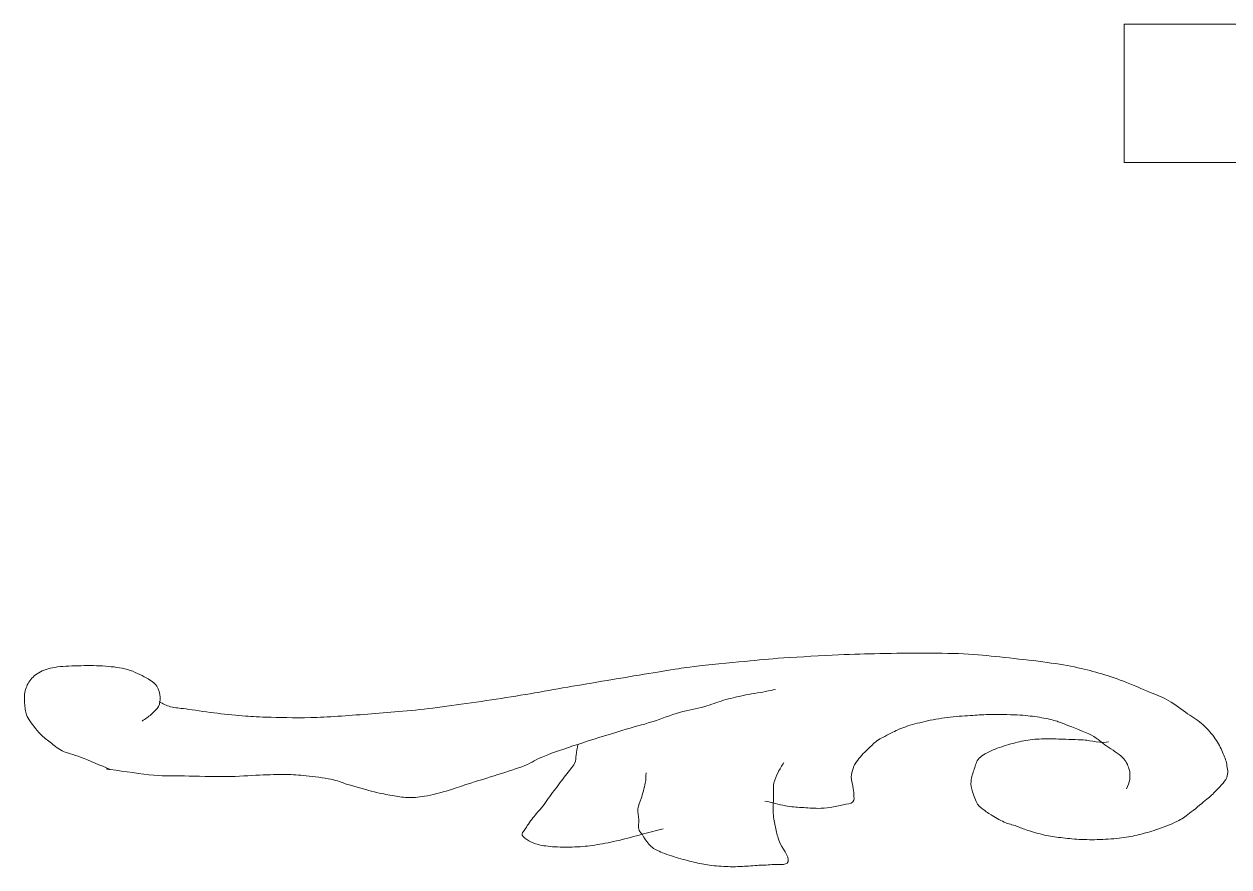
# Model space of a CAD drawing. Header units: millimetres. Extents: x -244 to 210, y -105 to 169.
# Drawn here: x 102.28 to 121.44, y 10.69 to 24.09 of the extents above; entities that cross this region are included whole.
import ezdxf

# ---------------------------------------------------------------- set-up
doc = ezdxf.new("R2010")
doc.units = ezdxf.units.MM
doc.header["$MEASUREMENT"] = 0
doc.layers.add('Camada 1', color=7, linetype='Continuous')

msp = doc.modelspace()

# ---------------------------------------------------------------- linework, layer by layer
at = {"layer": 'Camada 1', "color": 240, "lineweight": 9}
msp.add_lwpolyline([(119.7703, 21.8909), (123.4829, 21.8909), (123.4829, 24.0909), (119.7703, 24.0909), (119.7703, 21.8909)], close=True, dxfattribs=at)
at = {"layer": 'Camada 1', "color": 250, "lineweight": 9}
for points, knots in [([(119.5238, 12.6782), (119.442, 12.6458), (119.2066, 12.7034), (119.1484, 12.7057), (119.1484, 12.7057), (119.0902, 12.708), (118.9025, 12.716), (118.7989, 12.7195), (118.7989, 12.7195), (118.6954, 12.7228), (118.6203, 12.7286), (118.5271, 12.7263), (118.5271, 12.7263), (118.4339, 12.724), (118.336, 12.7196), (118.2423, 12.7057), (118.2423, 12.7057), (118.1487, 12.6918), (118.0635, 12.6702), (117.9704, 12.6438), (117.9704, 12.6438), (117.8774, 12.6174), (117.7706, 12.5857), (117.6856, 12.5476), (117.6856, 12.5476), (117.6007, 12.5094), (117.5167, 12.469), (117.4655, 12.4169), (117.4655, 12.4169), (117.4143, 12.365), (117.4093, 12.3059), (117.3877, 12.2451), (117.3877, 12.2451), (117.3661, 12.1843), (117.3401, 12.1137), (117.3358, 12.0527), (117.3358, 12.0527), (117.3314, 11.9915), (117.3443, 11.9416), (117.3615, 11.8808), (117.3615, 11.8808), (117.3788, 11.82), (117.4067, 11.7384), (117.4391, 11.6883), (117.4391, 11.6883), (117.4714, 11.6382), (117.5175, 11.6121), (117.5534, 11.5836), (117.5534, 11.5836), (117.5893, 11.5551), (117.6025, 11.5485), (117.6539, 11.518), (117.6539, 11.518), (117.7053, 11.4875), (117.7934, 11.4311), (117.8615, 11.4007), (117.8615, 11.4007), (117.9297, 11.3702), (117.9966, 11.3587), (118.0594, 11.3367), (118.0594, 11.3367), (118.1221, 11.3149), (118.1635, 11.2931), (118.2377, 11.2694), (118.2377, 11.2694), (118.312, 11.2458), (118.4158, 11.2147), (118.5038, 11.1954), (118.5038, 11.1954), (118.5918, 11.176), (118.6712, 11.1655), (118.7633, 11.1539), (118.7633, 11.1539), (118.8553, 11.1424), (118.9511, 11.1315), (119.0552, 11.1263), (119.0552, 11.1263), (119.1594, 11.1211), (119.2733, 11.1188), (119.3862, 11.1229), (119.3862, 11.1229), (119.4991, 11.1269), (119.6259, 11.1372), (119.7302, 11.1505), (119.7302, 11.1505), (119.8344, 11.1637), (119.917, 11.1803), (120.0092, 11.2022), (120.0092, 11.2022), (120.1015, 11.2242), (120.1821, 11.2471), (120.2818, 11.2816), (120.2818, 11.2816), (120.3815, 11.3162), (120.5181, 11.3659), (120.6064, 11.4094), (120.6064, 11.4094), (120.6947, 11.4528), (120.7318, 11.4847), (120.8076, 11.5406), (120.8076, 11.5406), (120.8834, 11.5965), (120.9927, 11.6867), (121.0609, 11.7443), (121.0609, 11.7443), (121.1291, 11.8018), (121.16, 11.8252), (121.2167, 11.8858), (121.2167, 11.8858), (121.2733, 11.9465), (121.3689, 12.0336), (121.4002, 12.1077), (121.4002, 12.1077), (121.4314, 12.1817), (121.4111, 12.2529), (121.4003, 12.3207), (121.4003, 12.3207), (121.3896, 12.3886), (121.366, 12.4455), (121.3358, 12.5132), (121.3358, 12.5132), (121.3056, 12.5809), (121.2713, 12.6539), (121.2194, 12.7263), (121.2194, 12.7263), (121.1676, 12.7987), (121.099, 12.8795), (121.0254, 12.9463), (121.0254, 12.9463), (120.9518, 13.013), (120.8702, 13.0609), (120.7796, 13.125), (120.7796, 13.125), (120.6891, 13.1892), (120.584, 13.2736), (120.4821, 13.3312), (120.4821, 13.3312), (120.3801, 13.3889), (120.2923, 13.4172), (120.1715, 13.4687), (120.1715, 13.4687), (120.0508, 13.5203), (119.8913, 13.5901), (119.7575, 13.6405), (119.7575, 13.6405), (119.6236, 13.691), (119.4989, 13.7333), (119.3692, 13.7711), (119.3692, 13.7711), (119.2396, 13.809), (119.1302, 13.8376), (118.981, 13.8674), (118.981, 13.8674), (118.8318, 13.8972), (118.6619, 13.9246), (118.4763, 13.9498), (118.4763, 13.9498), (118.2906, 13.9751), (118.0642, 13.998), (117.8679, 14.0186), (117.8679, 14.0186), (117.6717, 14.0393), (117.5082, 14.0621), (117.2985, 14.0736), (117.2985, 14.0736), (117.0887, 14.0851), (116.8477, 14.0862), (116.6124, 14.0873), (116.6124, 14.0873), (116.3772, 14.0885), (116.1185, 14.0851), (115.8876, 14.0805), (115.8876, 14.0805), (115.6567, 14.0759), (115.482, 14.0713), (115.2274, 14.0599), (115.2274, 14.0599), (114.9728, 14.0484), (114.6083, 14.0289), (114.3602, 14.0117), (114.3602, 14.0117), (114.112, 13.9945), (113.9761, 13.9796), (113.7388, 13.9568), (113.7388, 13.9568), (113.5015, 13.9338), (113.1478, 13.8994), (112.9362, 13.8742), (112.9362, 13.8742), (112.7247, 13.849), (112.755, 13.8514), (112.4702, 13.8055), (112.4702, 13.8055), (112.1854, 13.7597), (111.6352, 13.668), (111.2274, 13.5993), (111.2274, 13.5993), (110.8196, 13.5306), (110.4314, 13.4572), (110.0235, 13.3931), (110.0235, 13.3931), (109.6157, 13.3289), (109.1609, 13.2602), (108.7808, 13.2144), (108.7808, 13.2144), (108.4007, 13.1685), (108.0689, 13.1433), (107.7452, 13.1181), (107.7452, 13.1181), (107.4215, 13.0929), (107.1071, 13.0712), (106.8391, 13.0631), (106.8391, 13.0631), (106.571, 13.0551), (106.3214, 13.0654), (106.1401, 13.07), (106.1401, 13.07), (105.9588, 13.0746), (105.8922, 13.0791), (105.7518, 13.0906), (105.7518, 13.0906), (105.6114, 13.1021), (105.4477, 13.1204), (105.2988, 13.1387), (105.2988, 13.1387), (105.1499, 13.1571), (104.9731, 13.1846), (104.8588, 13.2006), (104.8588, 13.2006), (104.7445, 13.2166), (104.6857, 13.2156), (104.6129, 13.235), (104.6129, 13.235), (104.54, 13.2543), (104.4921, 13.2877), (104.4317, 13.314)], [0, 0, 0, 0, 0.0166667, 0.0166667, 0.0166667, 0.0166667, 0.0333333, 0.0333333, 0.0333333, 0.0333333, 0.05, 0.05, 0.05, 0.05, 0.0666667, 0.0666667, 0.0666667, 0.0666667, 0.0833333, 0.0833333, 0.0833333, 0.0833333, 0.1, 0.1, 0.1, 0.1, 0.1166667, 0.1166667, 0.1166667, 0.1166667, 0.1333333, 0.1333333, 0.1333333, 0.1333333, 0.15, 0.15, 0.15, 0.15, 0.1666667, 0.1666667, 0.1666667, 0.1666667, 0.1833333, 0.1833333, 0.1833333, 0.1833333, 0.2, 0.2, 0.2, 0.2, 0.2166667, 0.2166667, 0.2166667, 0.2166667, 0.2333333, 0.2333333, 0.2333333, 0.2333333, 0.25, 0.25, 0.25, 0.25, 0.2666667, 0.2666667, 0.2666667, 0.2666667, 0.2833333, 0.2833333, 0.2833333, 0.2833333, 0.3, 0.3, 0.3, 0.3, 0.3166667, 0.3166667, 0.3166667, 0.3166667, 0.3333333, 0.3333333, 0.3333333, 0.3333333, 0.35, 0.35, 0.35, 0.35, 0.3666667, 0.3666667, 0.3666667, 0.3666667, 0.3833333, 0.3833333, 0.3833333, 0.3833333, 0.4, 0.4, 0.4, 0.4, 0.4166667, 0.4166667, 0.4166667, 0.4166667, 0.4333333, 0.4333333, 0.4333333, 0.4333333, 0.45, 0.45, 0.45, 0.45, 0.4666667, 0.4666667, 0.4666667, 0.4666667, 0.4833333, 0.4833333, 0.4833333, 0.4833333, 0.5, 0.5, 0.5, 0.5, 0.5166667, 0.5166667, 0.5166667, 0.5166667, 0.5333333, 0.5333333, 0.5333333, 0.5333333, 0.55, 0.55, 0.55, 0.55, 0.5666667, 0.5666667, 0.5666667, 0.5666667, 0.5833333, 0.5833333, 0.5833333, 0.5833333, 0.6, 0.6, 0.6, 0.6, 0.6166667, 0.6166667, 0.6166667, 0.6166667, 0.6333333, 0.6333333, 0.6333333, 0.6333333, 0.65, 0.65, 0.65, 0.65, 0.6666667, 0.6666667, 0.6666667, 0.6666667, 0.6833333, 0.6833333, 0.6833333, 0.6833333, 0.7, 0.7, 0.7, 0.7, 0.7166667, 0.7166667, 0.7166667, 0.7166667, 0.7333333, 0.7333333, 0.7333333, 0.7333333, 0.75, 0.75, 0.75, 0.75, 0.7666667, 0.7666667, 0.7666667, 0.7666667, 0.7833333, 0.7833333, 0.7833333, 0.7833333, 0.8, 0.8, 0.8, 0.8, 0.8166667, 0.8166667, 0.8166667, 0.8166667, 0.8333333, 0.8333333, 0.8333333, 0.8333333, 0.85, 0.85, 0.85, 0.85, 0.8666667, 0.8666667, 0.8666667, 0.8666667, 0.8833333, 0.8833333, 0.8833333, 0.8833333, 0.9, 0.9, 0.9, 0.9, 0.9166667, 0.9166667, 0.9166667, 0.9166667, 0.9333333, 0.9333333, 0.9333333, 0.9333333, 0.95, 0.95, 0.95, 0.95, 0.9666667, 0.9666667, 0.9666667, 0.9666667, 1, 1, 1, 1]), ([(104.1597, 13.0081), (104.2072, 13.0425), (104.2588, 13.0721), (104.3021, 13.1113), (104.3021, 13.1113), (104.3455, 13.1503), (104.3946, 13.1953), (104.4187, 13.2418), (104.4187, 13.2418), (104.4428, 13.2884), (104.449, 13.332), (104.4447, 13.3862), (104.4447, 13.3862), (104.4404, 13.4404), (104.4306, 13.5121), (104.3931, 13.565), (104.3931, 13.565), (104.3555, 13.6178), (104.3033, 13.6516), (104.2249, 13.6955), (104.2249, 13.6955), (104.1465, 13.7395), (104.0373, 13.7946), (103.9273, 13.8261), (103.9273, 13.8261), (103.8172, 13.8577), (103.7018, 13.8707), (103.5778, 13.8812), (103.5778, 13.8812), (103.4539, 13.8915), (103.3171, 13.8903), (103.1895, 13.888), (103.1895, 13.888), (103.062, 13.8857), (102.924, 13.8837), (102.8141, 13.8674), (102.8141, 13.8674), (102.7043, 13.8511), (102.6183, 13.8297), (102.5423, 13.7917), (102.5423, 13.7917), (102.4662, 13.7538), (102.4155, 13.7032), (102.3739, 13.6474), (102.3739, 13.6474), (102.3323, 13.5916), (102.3092, 13.5298), (102.2961, 13.4618), (102.2961, 13.4618), (102.283, 13.3939), (102.2873, 13.3096), (102.2959, 13.2418), (102.2959, 13.2418), (102.3045, 13.1741), (102.3064, 13.1301), (102.3476, 13.0563), (102.3476, 13.0563), (102.3887, 12.9825), (102.4831, 12.8663), (102.5415, 12.8019), (102.5415, 12.8019), (102.5999, 12.7376), (102.6385, 12.716), (102.6967, 12.6713), (102.6967, 12.6713), (102.755, 12.6266), (102.8076, 12.5746), (102.8908, 12.5338), (102.8908, 12.5338), (102.974, 12.4931), (103.0612, 12.4802), (103.1884, 12.4307), (103.1884, 12.4307), (103.3157, 12.3813), (103.4987, 12.3019), (103.6538, 12.2374)], [0, 0, 0, 0, 0.05, 0.05, 0.05, 0.05, 0.1, 0.1, 0.1, 0.1, 0.15, 0.15, 0.15, 0.15, 0.2, 0.2, 0.2, 0.2, 0.25, 0.25, 0.25, 0.25, 0.3, 0.3, 0.3, 0.3, 0.35, 0.35, 0.35, 0.35, 0.4, 0.4, 0.4, 0.4, 0.45, 0.45, 0.45, 0.45, 0.5, 0.5, 0.5, 0.5, 0.55, 0.55, 0.55, 0.55, 0.6, 0.6, 0.6, 0.6, 0.65, 0.65, 0.65, 0.65, 0.7, 0.7, 0.7, 0.7, 0.75, 0.75, 0.75, 0.75, 0.8, 0.8, 0.8, 0.8, 0.85, 0.85, 0.85, 0.85, 0.9, 0.9, 0.9, 0.9, 1, 1, 1, 1]), ([(103.5886, 12.2456), (103.6101, 12.243), (103.6318, 12.2403), (103.6538, 12.2374), (103.6538, 12.2374), (103.8828, 12.2076), (104.1463, 12.1647), (104.3435, 12.1475), (104.3435, 12.1475), (104.5407, 12.1303), (104.6403, 12.1383), (104.832, 12.1344), (104.832, 12.1344), (105.0238, 12.1305), (105.2946, 12.1218), (105.4939, 12.124), (105.4939, 12.124), (105.6932, 12.1263), (105.8681, 12.1424), (106.026, 12.1482), (106.026, 12.1482), (106.184, 12.1539), (106.3176, 12.1603), (106.4413, 12.1586), (106.4413, 12.1586), (106.565, 12.1569), (106.6455, 12.1505), (106.7658, 12.1379), (106.7658, 12.1379), (106.8861, 12.1252), (107.0503, 12.1058), (107.1616, 12.0826), (107.1616, 12.0826), (107.2729, 12.0594), (107.3132, 12.0334), (107.4276, 11.9998), (107.4276, 11.9998), (107.5419, 11.9661), (107.7301, 11.9099), (107.8478, 11.8808), (107.8478, 11.8808), (107.9655, 11.8517), (108.044, 11.8407), (108.1325, 11.8258), (108.1325, 11.8258), (108.2211, 11.8109), (108.2904, 11.7938), (108.3784, 11.7914), (108.3784, 11.7914), (108.4665, 11.7891), (108.5391, 11.7924), (108.6503, 11.8121), (108.6503, 11.8121), (108.7614, 11.8317), (108.922, 11.875), (109.0387, 11.9083), (109.0387, 11.9083), (109.1554, 11.9416), (109.2199, 11.9702), (109.3494, 12.0114), (109.3494, 12.0114), (109.4789, 12.0527), (109.6666, 12.1077), (109.8155, 12.1558), (109.8155, 12.1558), (109.9644, 12.2039), (110.1193, 12.2507), (110.2427, 12.3001), (110.2427, 12.3001), (110.3662, 12.3496), (110.4128, 12.395), (110.5535, 12.4513), (110.5535, 12.4513), (110.6942, 12.5077), (110.8793, 12.5693), (111.0843, 12.6369), (111.0843, 12.6369), (111.2894, 12.7046), (111.5871, 12.7973), (111.7835, 12.8569), (111.7835, 12.8569), (111.9798, 12.9165), (112.1092, 12.9462), (112.2625, 12.9944), (112.2625, 12.9944), (112.4158, 13.0425), (112.5641, 13.1054), (112.7027, 13.1456), (112.7027, 13.1456), (112.8413, 13.1858), (112.9743, 13.2028), (113.0911, 13.235), (113.0911, 13.235), (113.2079, 13.2672), (113.2981, 13.3083), (113.4018, 13.3381), (113.4018, 13.3381), (113.5056, 13.3679), (113.6023, 13.3908), (113.7125, 13.4137), (113.7125, 13.4137), (113.8227, 13.4366), (113.9757, 13.4595), (114.0621, 13.4756), (114.0621, 13.4756), (114.1484, 13.4916), (114.1743, 13.4985), (114.2303, 13.5099)], [0, 0, 0, 0, 0.0357143, 0.0357143, 0.0357143, 0.0357143, 0.0714286, 0.0714286, 0.0714286, 0.0714286, 0.1071429, 0.1071429, 0.1071429, 0.1071429, 0.1428571, 0.1428571, 0.1428571, 0.1428571, 0.1785714, 0.1785714, 0.1785714, 0.1785714, 0.2142857, 0.2142857, 0.2142857, 0.2142857, 0.25, 0.25, 0.25, 0.25, 0.2857143, 0.2857143, 0.2857143, 0.2857143, 0.3214286, 0.3214286, 0.3214286, 0.3214286, 0.3571429, 0.3571429, 0.3571429, 0.3571429, 0.3928571, 0.3928571, 0.3928571, 0.3928571, 0.4285714, 0.4285714, 0.4285714, 0.4285714, 0.4642857, 0.4642857, 0.4642857, 0.4642857, 0.5, 0.5, 0.5, 0.5, 0.5357143, 0.5357143, 0.5357143, 0.5357143, 0.5714286, 0.5714286, 0.5714286, 0.5714286, 0.6071429, 0.6071429, 0.6071429, 0.6071429, 0.6428571, 0.6428571, 0.6428571, 0.6428571, 0.6785714, 0.6785714, 0.6785714, 0.6785714, 0.7142857, 0.7142857, 0.7142857, 0.7142857, 0.75, 0.75, 0.75, 0.75, 0.7857143, 0.7857143, 0.7857143, 0.7857143, 0.8214286, 0.8214286, 0.8214286, 0.8214286, 0.8571429, 0.8571429, 0.8571429, 0.8571429, 0.8928571, 0.8928571, 0.8928571, 0.8928571, 0.9285714, 0.9285714, 0.9285714, 0.9285714, 1, 1, 1, 1]), ([(114.0607, 11.7365), (114.1686, 11.7113), (114.2867, 11.6781), (114.3843, 11.6609), (114.3843, 11.6609), (114.4819, 11.6436), (114.5568, 11.6402), (114.6431, 11.6333), (114.6431, 11.6333), (114.7295, 11.6265), (114.826, 11.6196), (114.902, 11.6196), (114.902, 11.6196), (114.978, 11.6196), (115.0289, 11.6242), (115.0962, 11.6333), (115.0962, 11.6333), (115.1635, 11.6426), (115.2427, 11.6597), (115.3033, 11.6746), (115.3033, 11.6746), (115.3639, 11.6895), (115.4269, 11.6915), (115.4587, 11.7227), (115.4587, 11.7227), (115.4904, 11.7539), (115.4717, 11.7982), (115.4717, 11.8396), (115.4717, 11.8396), (115.4717, 11.8809), (115.4653, 11.9244), (115.4589, 11.9702), (115.4589, 11.9702), (115.4524, 12.016), (115.4305, 12.0612), (115.4331, 12.1145), (115.4331, 12.1145), (115.4356, 12.1678), (115.4602, 12.2468), (115.4742, 12.2879), (115.4742, 12.2879), (115.4881, 12.329), (115.4953, 12.3307), (115.5164, 12.3604), (115.5164, 12.3604), (115.5376, 12.3901), (115.57, 12.4314), (115.6009, 12.4657), (115.6009, 12.4657), (115.6317, 12.5), (115.662, 12.5282), (115.7015, 12.5658), (115.7015, 12.5658), (115.7411, 12.6035), (115.7987, 12.6615), (115.8379, 12.6919), (115.8379, 12.6919), (115.877, 12.7223), (115.8963, 12.7255), (115.9353, 12.7471), (115.9353, 12.7471), (115.9742, 12.7687), (116.0109, 12.7929), (116.0716, 12.8214), (116.0716, 12.8214), (116.1322, 12.85), (116.2096, 12.888), (116.2988, 12.9181), (116.2988, 12.9181), (116.3879, 12.9481), (116.4932, 12.9761), (116.6038, 13.0009), (116.6038, 13.0009), (116.7144, 13.0257), (116.8402, 13.051), (116.9608, 13.0665), (116.9608, 13.0665), (117.0814, 13.0821), (117.2139, 13.0867), (117.3242, 13.0942), (117.3242, 13.0942), (117.4345, 13.1016), (117.4981, 13.1097), (117.6227, 13.1114), (117.6227, 13.1114), (117.7473, 13.1131), (117.9425, 13.1108), (118.0704, 13.1045), (118.0704, 13.1045), (118.1984, 13.0981), (118.2906, 13.0879), (118.3884, 13.0734), (118.3884, 13.0734), (118.4861, 13.059), (118.5772, 13.0391), (118.6544, 13.0182), (118.6544, 13.0182), (118.7316, 12.9974), (118.7493, 12.9887), (118.849, 12.9492), (118.849, 12.9492), (118.9487, 12.9097), (119.1434, 12.8386), (119.252, 12.7813), (119.252, 12.7813), (119.3606, 12.724), (119.4127, 12.6667), (119.4947, 12.6082), (119.4947, 12.6082), (119.5766, 12.5498), (119.6841, 12.4909), (119.7436, 12.4307), (119.7436, 12.4307), (119.8032, 12.3705), (119.8275, 12.3109), (119.847, 12.252), (119.847, 12.252), (119.8666, 12.1931), (119.8664, 12.1343), (119.8599, 12.0801), (119.8599, 12.0801), (119.8533, 12.026), (119.8252, 11.9793), (119.808, 11.9289)], [0, 0, 0, 0, 0.03125, 0.03125, 0.03125, 0.03125, 0.0625, 0.0625, 0.0625, 0.0625, 0.09375, 0.09375, 0.09375, 0.09375, 0.125, 0.125, 0.125, 0.125, 0.15625, 0.15625, 0.15625, 0.15625, 0.1875, 0.1875, 0.1875, 0.1875, 0.21875, 0.21875, 0.21875, 0.21875, 0.25, 0.25, 0.25, 0.25, 0.28125, 0.28125, 0.28125, 0.28125, 0.3125, 0.3125, 0.3125, 0.3125, 0.34375, 0.34375, 0.34375, 0.34375, 0.375, 0.375, 0.375, 0.375, 0.40625, 0.40625, 0.40625, 0.40625, 0.4375, 0.4375, 0.4375, 0.4375, 0.46875, 0.46875, 0.46875, 0.46875, 0.5, 0.5, 0.5, 0.5, 0.53125, 0.53125, 0.53125, 0.53125, 0.5625, 0.5625, 0.5625, 0.5625, 0.59375, 0.59375, 0.59375, 0.59375, 0.625, 0.625, 0.625, 0.625, 0.65625, 0.65625, 0.65625, 0.65625, 0.6875, 0.6875, 0.6875, 0.6875, 0.71875, 0.71875, 0.71875, 0.71875, 0.75, 0.75, 0.75, 0.75, 0.78125, 0.78125, 0.78125, 0.78125, 0.8125, 0.8125, 0.8125, 0.8125, 0.84375, 0.84375, 0.84375, 0.84375, 0.875, 0.875, 0.875, 0.875, 0.90625, 0.90625, 0.90625, 0.90625, 0.9375, 0.9375, 0.9375, 0.9375, 1, 1, 1, 1]), ([(112.4424, 11.2965), (112.3302, 11.2667), (112.2223, 11.2381), (112.1058, 11.2072), (112.1058, 11.2072), (111.9893, 11.1763), (111.8621, 11.1384), (111.7433, 11.1109), (111.7433, 11.1109), (111.6245, 11.0834), (111.5041, 11.0594), (111.3938, 11.0422), (111.3938, 11.0422), (111.2835, 11.0249), (111.1959, 11.0136), (111.0831, 11.0078), (111.0831, 11.0078), (110.9704, 11.0021), (110.8249, 11.0021), (110.7207, 11.0078), (110.7207, 11.0078), (110.6164, 11.0136), (110.5322, 11.0258), (110.4618, 11.0422), (110.4618, 11.0422), (110.3914, 11.0585), (110.3504, 11.0784), (110.3065, 11.104), (110.3065, 11.104), (110.2627, 11.1297), (110.2147, 11.1612), (110.2031, 11.1934), (110.2031, 11.1934), (110.1915, 11.2256), (110.2138, 11.2369), (110.242, 11.2828), (110.242, 11.2828), (110.2701, 11.3286), (110.324, 11.4065), (110.3715, 11.4684), (110.3715, 11.4684), (110.419, 11.5303), (110.4709, 11.5818), (110.527, 11.654), (110.527, 11.654), (110.5831, 11.7262), (110.6479, 11.8201), (110.7084, 11.9014), (110.7084, 11.9014), (110.7689, 11.9828), (110.8358, 12.0698), (110.8898, 12.142), (110.8898, 12.142), (110.9438, 12.2142), (111.004, 12.2802), (111.0323, 12.3345), (111.0323, 12.3345), (111.0606, 12.3888), (111.0497, 12.4147), (111.0583, 12.4651), (111.0583, 12.4651), (111.067, 12.5155), (111.0757, 12.5796), (111.0843, 12.6369)], [0, 0, 0, 0, 0.0588235, 0.0588235, 0.0588235, 0.0588235, 0.1176471, 0.1176471, 0.1176471, 0.1176471, 0.1764706, 0.1764706, 0.1764706, 0.1764706, 0.2352941, 0.2352941, 0.2352941, 0.2352941, 0.2941176, 0.2941176, 0.2941176, 0.2941176, 0.3529412, 0.3529412, 0.3529412, 0.3529412, 0.4117647, 0.4117647, 0.4117647, 0.4117647, 0.4705882, 0.4705882, 0.4705882, 0.4705882, 0.5294118, 0.5294118, 0.5294118, 0.5294118, 0.5882353, 0.5882353, 0.5882353, 0.5882353, 0.6470588, 0.6470588, 0.6470588, 0.6470588, 0.7058824, 0.7058824, 0.7058824, 0.7058824, 0.7647059, 0.7647059, 0.7647059, 0.7647059, 0.8235294, 0.8235294, 0.8235294, 0.8235294, 0.8823529, 0.8823529, 0.8823529, 0.8823529, 1, 1, 1, 1]), ([(112.1713, 12.1832), (112.1669, 12.1283), (112.1712, 12.086), (112.1582, 12.0183), (112.1582, 12.0183), (112.1452, 11.9506), (112.1128, 11.8453), (112.0933, 11.7777), (112.0933, 11.7777), (112.0738, 11.7101), (112.0479, 11.6691), (112.0414, 11.6127), (112.0414, 11.6127), (112.0349, 11.5563), (112.0521, 11.4947), (112.0542, 11.4409), (112.0542, 11.4409), (112.0563, 11.387), (112.0454, 11.3291), (112.0541, 11.2897), (112.0541, 11.2897), (112.0628, 11.2502), (112.0757, 11.2507), (112.1058, 11.2072), (112.1058, 11.2072), (112.136, 11.1636), (112.1848, 11.0761), (112.2351, 11.0285), (112.2351, 11.0285), (112.2854, 10.9808), (112.3271, 10.9589), (112.4033, 10.9253), (112.4033, 10.9253), (112.4796, 10.8918), (112.5949, 10.8572), (112.688, 10.8291), (112.688, 10.8291), (112.7812, 10.801), (112.8738, 10.7765), (112.9618, 10.7569), (112.9618, 10.7569), (113.0498, 10.7373), (113.1236, 10.723), (113.2148, 10.712), (113.2148, 10.712), (113.306, 10.701), (113.4298, 10.6942), (113.5068, 10.6913), (113.5068, 10.6913), (113.5838, 10.6884), (113.6041, 10.6913), (113.6755, 10.6947), (113.6755, 10.6947), (113.747, 10.6982), (113.8529, 10.7068), (113.9351, 10.712), (113.9351, 10.712), (114.0173, 10.7172), (114.086, 10.7154), (114.1687, 10.7258), (114.1687, 10.7258), (114.2514, 10.7363), (114.4021, 10.6979), (114.4283, 10.7741), (114.4283, 10.7741), (114.4545, 10.8504), (114.3247, 10.9985), (114.2923, 11.0849), (114.2923, 11.0849), (114.2599, 11.1712), (114.2502, 11.2212), (114.234, 11.292), (114.234, 11.292), (114.2179, 11.3628), (114.2016, 11.4231), (114.1952, 11.5095), (114.1952, 11.5095), (114.1888, 11.5959), (114.1941, 11.724), (114.1955, 11.8099), (114.1955, 11.8099), (114.1968, 11.8958), (114.1912, 11.9615), (114.2033, 12.0251), (114.2033, 12.0251), (114.2155, 12.0888), (114.2423, 12.1362), (114.2682, 12.1902), (114.2682, 12.1902), (114.2941, 12.244), (114.3287, 12.2955), (114.3589, 12.3483)], [0, 0, 0, 0, 0.0416667, 0.0416667, 0.0416667, 0.0416667, 0.0833333, 0.0833333, 0.0833333, 0.0833333, 0.125, 0.125, 0.125, 0.125, 0.1666667, 0.1666667, 0.1666667, 0.1666667, 0.2083333, 0.2083333, 0.2083333, 0.2083333, 0.25, 0.25, 0.25, 0.25, 0.2916667, 0.2916667, 0.2916667, 0.2916667, 0.3333333, 0.3333333, 0.3333333, 0.3333333, 0.375, 0.375, 0.375, 0.375, 0.4166667, 0.4166667, 0.4166667, 0.4166667, 0.4583333, 0.4583333, 0.4583333, 0.4583333, 0.5, 0.5, 0.5, 0.5, 0.5416667, 0.5416667, 0.5416667, 0.5416667, 0.5833333, 0.5833333, 0.5833333, 0.5833333, 0.625, 0.625, 0.625, 0.625, 0.6666667, 0.6666667, 0.6666667, 0.6666667, 0.7083333, 0.7083333, 0.7083333, 0.7083333, 0.75, 0.75, 0.75, 0.75, 0.7916667, 0.7916667, 0.7916667, 0.7916667, 0.8333333, 0.8333333, 0.8333333, 0.8333333, 0.875, 0.875, 0.875, 0.875, 0.9166667, 0.9166667, 0.9166667, 0.9166667, 1, 1, 1, 1])]:
    msp.add_open_spline(points, degree=3, knots=knots, dxfattribs=at)

doc.saveas('drawing.dxf')
